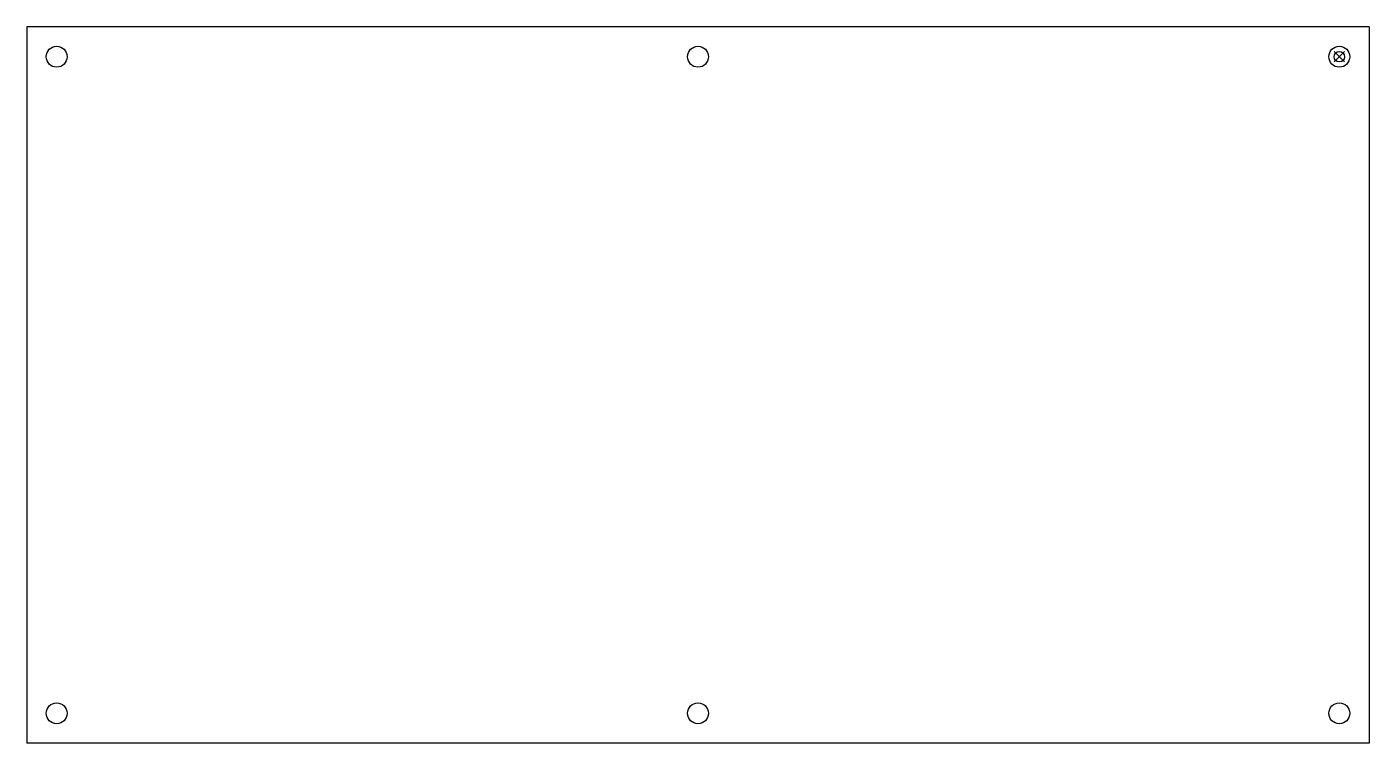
# Model space of a CAD drawing. Extents: x -745 to -295, y 107 to 347.
import ezdxf

# ---------------------------------------------------------------- set-up
doc = ezdxf.new("R2010")
doc.units = 0
doc.header["$MEASUREMENT"] = 0
doc.layers.get('0').update_dxf_attribs({"linetype": 'CONTINUOUS'})
doc.layers.add('$PARTREF_BOM', color=7, linetype='CONTINUOUS')
doc.styles.get("Standard").update_dxf_attribs({"font": 'txt.shx', "bigfont": 'chineset.shx'})

# ---------------------------------------------------------------- blocks, each defined once
blk = doc.blocks.new('PARTREF')
at = {"layer": '$PARTREF_BOM', "color": 2}
for p, q in [((-1.75, -1.75), (1.75, 1.75)), ((-1.75, 1.75), (1.75, -1.75))]:
    blk.add_line(p, q, dxfattribs=at)
blk.add_circle((0, 0), 1.75, dxfattribs=at)
at = {"layer": '$PARTREF_BOM', "color": 2, "flags": 1}
for tag, p in [('TAG5', (-16.09, -4.95)), ('TAG10', (-5.65, -5)), ('TAG15', (5.59, -4.74)), ('TAG4', (-16.09, -8.95)), ('TAG9', (-5.65, -9)), ('TAG14', (5.59, -8.74)), ('TAG3', (-16.09, -12.95)), ('TAG8', (-5.65, -13)), ('TAG13', (5.59, -12.74)), ('TAG2', (-16.09, -16.95)), ('TAG7', (-5.65, -17)), ('TAG12', (5.59, -16.74)), ('TAG1', (-16.09, -20.95)), ('TAG6', (-5.65, -21)), ('TAG11', (5.59, -20.74))]:
    blk.add_attdef(tag, p, '', height=2.5, dxfattribs=at)

msp = doc.modelspace()

# ---------------------------------------------------------------- linework, layer by layer
at = {"color": 7, "linetype": 'CONTINUOUS'}
for p, q in [((-294.95, 347.08), (-744.95, 347.08)), ((-744.95, 347.08), (-744.95, 107.08)), ((-294.95, 347.08), (-294.95, 107.08)), ((-294.95, 107.08), (-744.95, 107.08))]:
    msp.add_line(p, q, dxfattribs=at)
for centre in [(-734.95, 337.08), (-519.95, 337.08), (-304.95, 337.08), (-734.95, 117.08), (-519.95, 117.08), (-304.95, 117.08)]:
    msp.add_circle(centre, 3.5, dxfattribs=at)

# ---------------------------------------------------------------- block references
at = {"color": 7}
msp.add_blockref('PARTREF', (-304.95, 337.08), dxfattribs=at)

doc.saveas('drawing.dxf')
